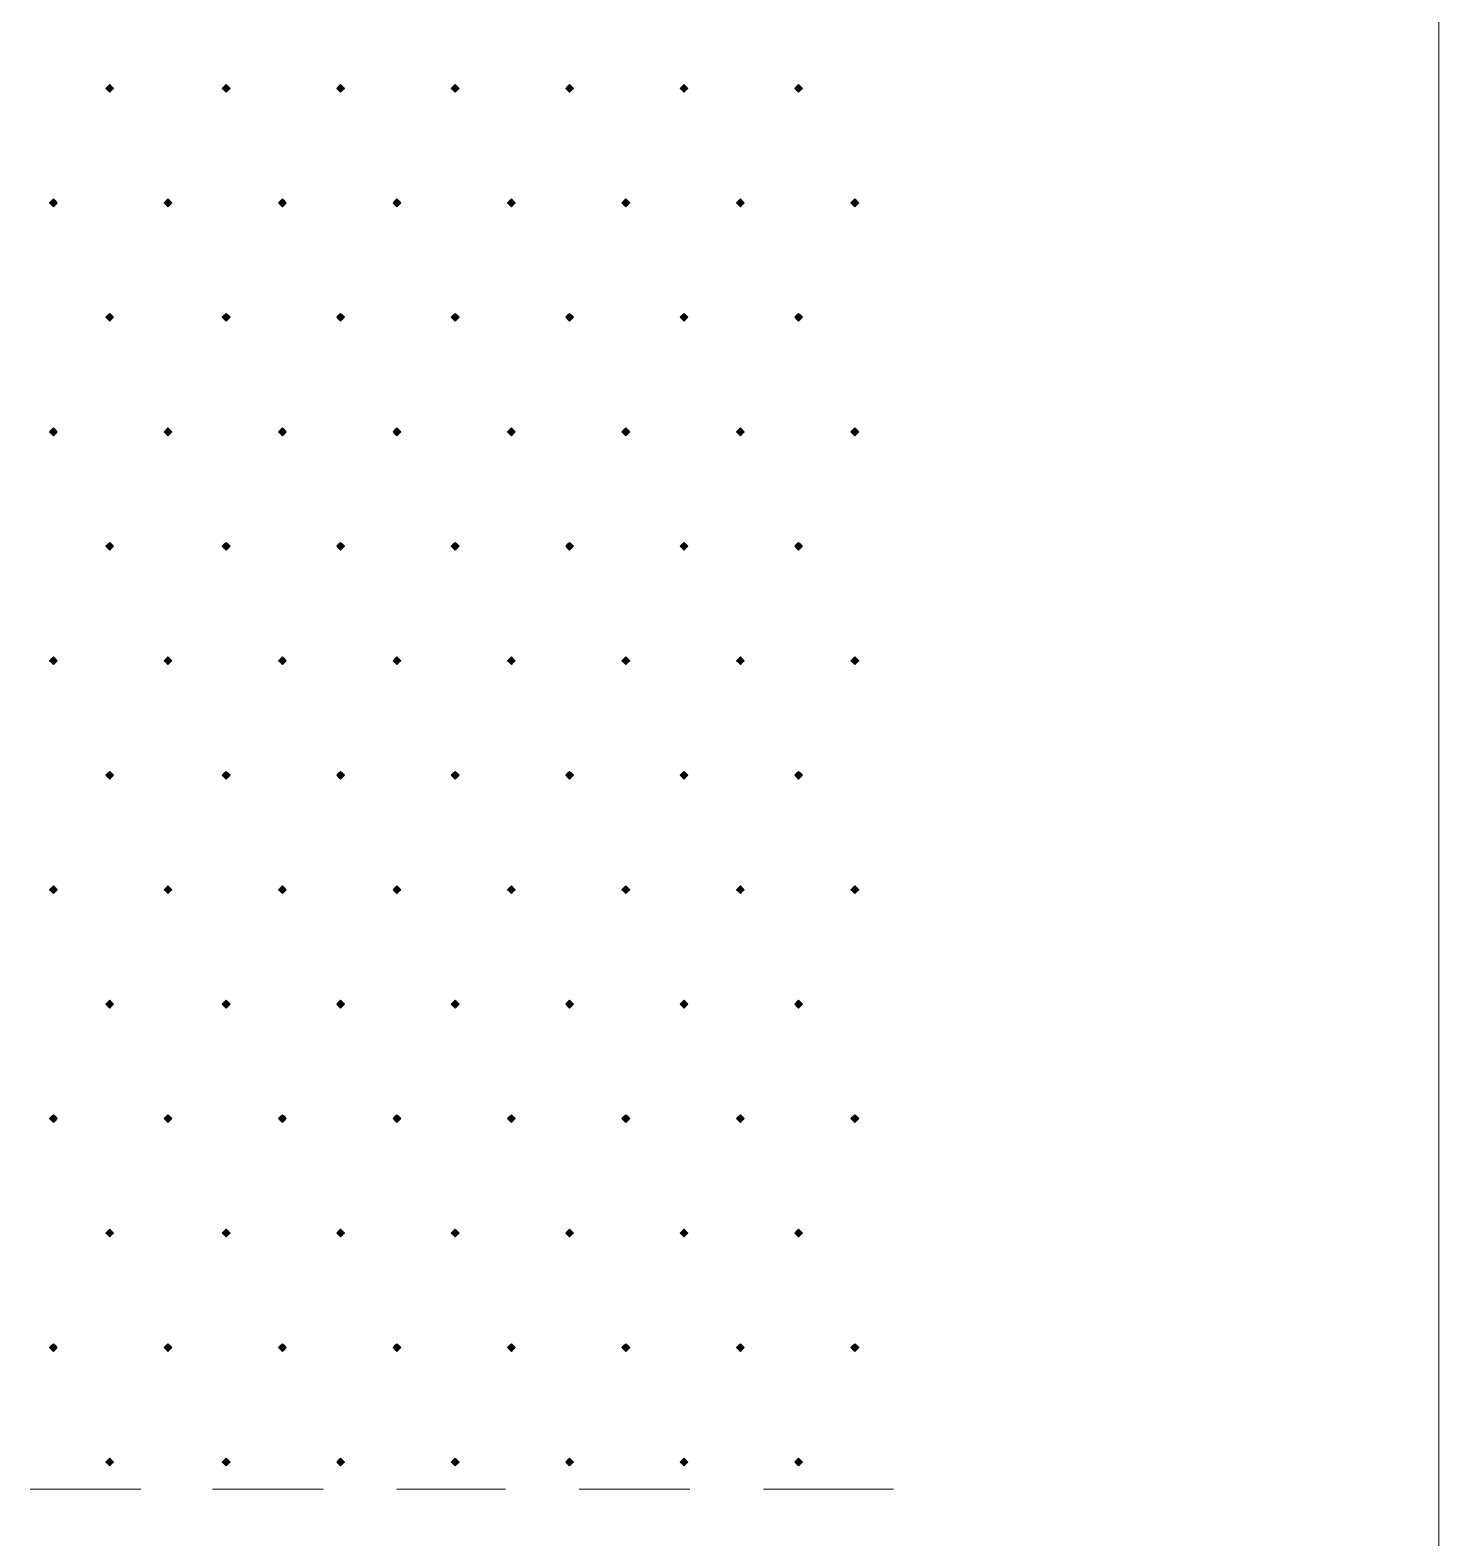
# Model space of a CAD drawing. Header units: millimetres. Extents: x 0 to 420, y 0 to 297.
# Drawn here: x 194.8 to 210.16, y 68.66 to 85.11 of the extents above; entities that cross this region are included whole.
import ezdxf

# ---------------------------------------------------------------- set-up
doc = ezdxf.new("R2010")
doc.units = ezdxf.units.MM

msp = doc.modelspace()

# ---------------------------------------------------------------- hatches: boundary and pattern name
for points in [[(195.665, 84.519), (195.644, 84.497), (195.622, 84.476), (195.644, 84.455), (195.665, 84.434), (195.686, 84.455), (195.707, 84.476), (195.686, 84.497), (195.665, 84.519)], [(196.935, 84.519), (196.913, 84.497), (196.892, 84.476), (196.913, 84.455), (196.935, 84.434), (196.956, 84.455), (196.977, 84.476), (196.956, 84.497), (196.935, 84.519)], [(198.184, 84.519), (198.162, 84.497), (198.141, 84.476), (198.162, 84.455), (198.184, 84.434), (198.205, 84.455), (198.226, 84.476), (198.205, 84.497), (198.184, 84.519)], [(199.432, 84.519), (199.411, 84.497), (199.39, 84.476), (199.411, 84.455), (199.432, 84.434), (199.454, 84.455), (199.475, 84.476), (199.454, 84.497), (199.432, 84.519)], [(200.681, 84.519), (200.66, 84.497), (200.639, 84.476), (200.66, 84.455), (200.681, 84.434), (200.702, 84.455), (200.724, 84.476), (200.702, 84.497), (200.681, 84.519)], [(201.93, 84.519), (201.909, 84.497), (201.888, 84.476), (201.909, 84.455), (201.93, 84.434), (201.951, 84.455), (201.972, 84.476), (201.951, 84.497), (201.93, 84.519)], [(203.179, 84.519), (203.158, 84.497), (203.137, 84.476), (203.158, 84.455), (203.179, 84.434), (203.2, 84.455), (203.221, 84.476), (203.2, 84.497), (203.179, 84.519)], [(195.051, 83.27), (195.03, 83.248), (195.009, 83.227), (195.03, 83.206), (195.051, 83.185), (195.072, 83.206), (195.093, 83.227), (195.072, 83.248), (195.051, 83.27)], [(196.3, 83.27), (196.279, 83.248), (196.257, 83.227), (196.279, 83.206), (196.3, 83.185), (196.321, 83.206), (196.342, 83.227), (196.321, 83.248), (196.3, 83.27)], [(197.549, 83.27), (197.527, 83.248), (197.506, 83.227), (197.527, 83.206), (197.549, 83.185), (197.57, 83.206), (197.591, 83.227), (197.57, 83.248), (197.549, 83.27)], [(198.797, 83.27), (198.776, 83.248), (198.755, 83.227), (198.776, 83.206), (198.797, 83.185), (198.819, 83.206), (198.84, 83.227), (198.819, 83.248), (198.797, 83.27)], [(200.046, 83.27), (200.025, 83.248), (200.004, 83.227), (200.025, 83.206), (200.046, 83.185), (200.067, 83.206), (200.088, 83.227), (200.067, 83.248), (200.046, 83.27)], [(201.295, 83.27), (201.274, 83.248), (201.253, 83.227), (201.274, 83.206), (201.295, 83.185), (201.316, 83.206), (201.337, 83.227), (201.316, 83.248), (201.295, 83.27)], [(202.544, 83.27), (202.523, 83.248), (202.502, 83.227), (202.523, 83.206), (202.544, 83.185), (202.565, 83.206), (202.586, 83.227), (202.565, 83.248), (202.544, 83.27)], [(203.793, 83.27), (203.771, 83.248), (203.75, 83.227), (203.771, 83.206), (203.793, 83.185), (203.814, 83.206), (203.835, 83.227), (203.814, 83.248), (203.793, 83.27)], [(195.665, 82.021), (195.644, 82), (195.622, 81.979), (195.644, 81.957), (195.665, 81.936), (195.686, 81.957), (195.707, 81.979), (195.686, 82), (195.665, 82.021)], [(196.935, 82.021), (196.913, 82), (196.892, 81.979), (196.913, 81.957), (196.935, 81.936), (196.956, 81.957), (196.977, 81.979), (196.956, 82), (196.935, 82.021)], [(198.184, 82.021), (198.162, 82), (198.141, 81.979), (198.162, 81.957), (198.184, 81.936), (198.205, 81.957), (198.226, 81.979), (198.205, 82), (198.184, 82.021)], [(199.432, 82.021), (199.411, 82), (199.39, 81.979), (199.411, 81.957), (199.432, 81.936), (199.454, 81.957), (199.475, 81.979), (199.454, 82), (199.432, 82.021)], [(200.681, 82.021), (200.66, 82), (200.639, 81.979), (200.66, 81.957), (200.681, 81.936), (200.702, 81.957), (200.724, 81.979), (200.702, 82), (200.681, 82.021)], [(201.93, 82.021), (201.909, 82), (201.888, 81.979), (201.909, 81.957), (201.93, 81.936), (201.951, 81.957), (201.972, 81.979), (201.951, 82), (201.93, 82.021)], [(203.179, 82.021), (203.158, 82), (203.137, 81.979), (203.158, 81.957), (203.179, 81.936), (203.2, 81.957), (203.221, 81.979), (203.2, 82), (203.179, 82.021)], [(195.051, 80.772), (195.03, 80.751), (195.009, 80.73), (195.03, 80.709), (195.051, 80.687), (195.072, 80.709), (195.093, 80.73), (195.072, 80.751), (195.051, 80.772)], [(196.3, 80.772), (196.279, 80.751), (196.257, 80.73), (196.279, 80.709), (196.3, 80.687), (196.321, 80.709), (196.342, 80.73), (196.321, 80.751), (196.3, 80.772)], [(197.549, 80.772), (197.527, 80.751), (197.506, 80.73), (197.527, 80.709), (197.549, 80.687), (197.57, 80.709), (197.591, 80.73), (197.57, 80.751), (197.549, 80.772)], [(198.797, 80.772), (198.776, 80.751), (198.755, 80.73), (198.776, 80.709), (198.797, 80.687), (198.819, 80.709), (198.84, 80.73), (198.819, 80.751), (198.797, 80.772)], [(200.046, 80.772), (200.025, 80.751), (200.004, 80.73), (200.025, 80.709), (200.046, 80.687), (200.067, 80.709), (200.088, 80.73), (200.067, 80.751), (200.046, 80.772)], [(201.295, 80.772), (201.274, 80.751), (201.253, 80.73), (201.274, 80.709), (201.295, 80.687), (201.316, 80.709), (201.337, 80.73), (201.316, 80.751), (201.295, 80.772)], [(202.544, 80.772), (202.523, 80.751), (202.502, 80.73), (202.523, 80.709), (202.544, 80.687), (202.565, 80.709), (202.586, 80.73), (202.565, 80.751), (202.544, 80.772)], [(203.793, 80.772), (203.771, 80.751), (203.75, 80.73), (203.771, 80.709), (203.793, 80.687), (203.814, 80.709), (203.835, 80.73), (203.814, 80.751), (203.793, 80.772)], [(195.665, 79.523), (195.644, 79.502), (195.622, 79.481), (195.644, 79.46), (195.665, 79.438), (195.686, 79.46), (195.707, 79.481), (195.686, 79.502), (195.665, 79.523)], [(196.935, 79.523), (196.913, 79.502), (196.892, 79.481), (196.913, 79.46), (196.935, 79.438), (196.956, 79.46), (196.977, 79.481), (196.956, 79.502), (196.935, 79.523)], [(198.184, 79.523), (198.162, 79.502), (198.141, 79.481), (198.162, 79.46), (198.184, 79.438), (198.205, 79.46), (198.226, 79.481), (198.205, 79.502), (198.184, 79.523)], [(199.432, 79.523), (199.411, 79.502), (199.39, 79.481), (199.411, 79.46), (199.432, 79.438), (199.454, 79.46), (199.475, 79.481), (199.454, 79.502), (199.432, 79.523)], [(200.681, 79.523), (200.66, 79.502), (200.639, 79.481), (200.66, 79.46), (200.681, 79.438), (200.702, 79.46), (200.724, 79.481), (200.702, 79.502), (200.681, 79.523)], [(201.93, 79.523), (201.909, 79.502), (201.888, 79.481), (201.909, 79.46), (201.93, 79.438), (201.951, 79.46), (201.972, 79.481), (201.951, 79.502), (201.93, 79.523)], [(203.179, 79.523), (203.158, 79.502), (203.137, 79.481), (203.158, 79.46), (203.179, 79.438), (203.2, 79.46), (203.221, 79.481), (203.2, 79.502), (203.179, 79.523)], [(195.051, 78.274), (195.03, 78.253), (195.009, 78.232), (195.03, 78.211), (195.051, 78.19), (195.072, 78.211), (195.093, 78.232), (195.072, 78.253), (195.051, 78.274)], [(196.3, 78.274), (196.279, 78.253), (196.257, 78.232), (196.279, 78.211), (196.3, 78.19), (196.321, 78.211), (196.342, 78.232), (196.321, 78.253), (196.3, 78.274)], [(197.549, 78.274), (197.527, 78.253), (197.506, 78.232), (197.527, 78.211), (197.549, 78.19), (197.57, 78.211), (197.591, 78.232), (197.57, 78.253), (197.549, 78.274)], [(198.797, 78.274), (198.776, 78.253), (198.755, 78.232), (198.776, 78.211), (198.797, 78.19), (198.819, 78.211), (198.84, 78.232), (198.819, 78.253), (198.797, 78.274)], [(200.046, 78.274), (200.025, 78.253), (200.004, 78.232), (200.025, 78.211), (200.046, 78.19), (200.067, 78.211), (200.088, 78.232), (200.067, 78.253), (200.046, 78.274)], [(201.295, 78.274), (201.274, 78.253), (201.253, 78.232), (201.274, 78.211), (201.295, 78.19), (201.316, 78.211), (201.337, 78.232), (201.316, 78.253), (201.295, 78.274)], [(202.544, 78.274), (202.523, 78.253), (202.502, 78.232), (202.523, 78.211), (202.544, 78.19), (202.565, 78.211), (202.586, 78.232), (202.565, 78.253), (202.544, 78.274)], [(203.793, 78.274), (203.771, 78.253), (203.75, 78.232), (203.771, 78.211), (203.793, 78.19), (203.814, 78.211), (203.835, 78.232), (203.814, 78.253), (203.793, 78.274)], [(195.665, 77.025), (195.644, 77.004), (195.622, 76.983), (195.644, 76.962), (195.665, 76.941), (195.686, 76.962), (195.707, 76.983), (195.686, 77.004), (195.665, 77.025)], [(196.935, 77.025), (196.913, 77.004), (196.892, 76.983), (196.913, 76.962), (196.935, 76.941), (196.956, 76.962), (196.977, 76.983), (196.956, 77.004), (196.935, 77.025)], [(198.184, 77.025), (198.162, 77.004), (198.141, 76.983), (198.162, 76.962), (198.184, 76.941), (198.205, 76.962), (198.226, 76.983), (198.205, 77.004), (198.184, 77.025)], [(199.432, 77.025), (199.411, 77.004), (199.39, 76.983), (199.411, 76.962), (199.432, 76.941), (199.454, 76.962), (199.475, 76.983), (199.454, 77.004), (199.432, 77.025)], [(200.681, 77.025), (200.66, 77.004), (200.639, 76.983), (200.66, 76.962), (200.681, 76.941), (200.702, 76.962), (200.724, 76.983), (200.702, 77.004), (200.681, 77.025)], [(201.93, 77.025), (201.909, 77.004), (201.888, 76.983), (201.909, 76.962), (201.93, 76.941), (201.951, 76.962), (201.972, 76.983), (201.951, 77.004), (201.93, 77.025)], [(203.179, 77.025), (203.158, 77.004), (203.137, 76.983), (203.158, 76.962), (203.179, 76.941), (203.2, 76.962), (203.221, 76.983), (203.2, 77.004), (203.179, 77.025)], [(195.051, 75.777), (195.03, 75.755), (195.009, 75.734), (195.03, 75.713), (195.051, 75.692), (195.072, 75.713), (195.093, 75.734), (195.072, 75.755), (195.051, 75.777)], [(196.3, 75.777), (196.279, 75.755), (196.257, 75.734), (196.279, 75.713), (196.3, 75.692), (196.321, 75.713), (196.342, 75.734), (196.321, 75.755), (196.3, 75.777)], [(197.549, 75.777), (197.527, 75.755), (197.506, 75.734), (197.527, 75.713), (197.549, 75.692), (197.57, 75.713), (197.591, 75.734), (197.57, 75.755), (197.549, 75.777)], [(198.797, 75.777), (198.776, 75.755), (198.755, 75.734), (198.776, 75.713), (198.797, 75.692), (198.819, 75.713), (198.84, 75.734), (198.819, 75.755), (198.797, 75.777)], [(200.046, 75.777), (200.025, 75.755), (200.004, 75.734), (200.025, 75.713), (200.046, 75.692), (200.067, 75.713), (200.088, 75.734), (200.067, 75.755), (200.046, 75.777)], [(201.295, 75.777), (201.274, 75.755), (201.253, 75.734), (201.274, 75.713), (201.295, 75.692), (201.316, 75.713), (201.337, 75.734), (201.316, 75.755), (201.295, 75.777)], [(202.544, 75.777), (202.523, 75.755), (202.502, 75.734), (202.523, 75.713), (202.544, 75.692), (202.565, 75.713), (202.586, 75.734), (202.565, 75.755), (202.544, 75.777)], [(203.793, 75.777), (203.771, 75.755), (203.75, 75.734), (203.771, 75.713), (203.793, 75.692), (203.814, 75.713), (203.835, 75.734), (203.814, 75.755), (203.793, 75.777)], [(195.665, 74.528), (195.644, 74.507), (195.622, 74.486), (195.644, 74.464), (195.665, 74.443), (195.686, 74.464), (195.707, 74.486), (195.686, 74.507), (195.665, 74.528)], [(196.935, 74.528), (196.913, 74.507), (196.892, 74.486), (196.913, 74.464), (196.935, 74.443), (196.956, 74.464), (196.977, 74.486), (196.956, 74.507), (196.935, 74.528)], [(198.184, 74.528), (198.162, 74.507), (198.141, 74.486), (198.162, 74.464), (198.184, 74.443), (198.205, 74.464), (198.226, 74.486), (198.205, 74.507), (198.184, 74.528)], [(199.432, 74.528), (199.411, 74.507), (199.39, 74.486), (199.411, 74.464), (199.432, 74.443), (199.454, 74.464), (199.475, 74.486), (199.454, 74.507), (199.432, 74.528)], [(200.681, 74.528), (200.66, 74.507), (200.639, 74.486), (200.66, 74.464), (200.681, 74.443), (200.702, 74.464), (200.724, 74.486), (200.702, 74.507), (200.681, 74.528)], [(201.93, 74.528), (201.909, 74.507), (201.888, 74.486), (201.909, 74.464), (201.93, 74.443), (201.951, 74.464), (201.972, 74.486), (201.951, 74.507), (201.93, 74.528)], [(203.179, 74.528), (203.158, 74.507), (203.137, 74.486), (203.158, 74.464), (203.179, 74.443), (203.2, 74.464), (203.221, 74.486), (203.2, 74.507), (203.179, 74.528)], [(195.051, 73.279), (195.03, 73.258), (195.009, 73.237), (195.03, 73.215), (195.051, 73.194), (195.072, 73.215), (195.093, 73.237), (195.072, 73.258), (195.051, 73.279)], [(196.3, 73.279), (196.279, 73.258), (196.257, 73.237), (196.279, 73.215), (196.3, 73.194), (196.321, 73.215), (196.342, 73.237), (196.321, 73.258), (196.3, 73.279)], [(197.549, 73.279), (197.527, 73.258), (197.506, 73.237), (197.527, 73.215), (197.549, 73.194), (197.57, 73.215), (197.591, 73.237), (197.57, 73.258), (197.549, 73.279)], [(198.797, 73.279), (198.776, 73.258), (198.755, 73.237), (198.776, 73.215), (198.797, 73.194), (198.819, 73.215), (198.84, 73.237), (198.819, 73.258), (198.797, 73.279)], [(200.046, 73.279), (200.025, 73.258), (200.004, 73.237), (200.025, 73.215), (200.046, 73.194), (200.067, 73.215), (200.088, 73.237), (200.067, 73.258), (200.046, 73.279)], [(201.295, 73.279), (201.274, 73.258), (201.253, 73.237), (201.274, 73.215), (201.295, 73.194), (201.316, 73.215), (201.337, 73.237), (201.316, 73.258), (201.295, 73.279)], [(202.544, 73.279), (202.523, 73.258), (202.502, 73.237), (202.523, 73.215), (202.544, 73.194), (202.565, 73.215), (202.586, 73.237), (202.565, 73.258), (202.544, 73.279)], [(203.793, 73.279), (203.771, 73.258), (203.75, 73.237), (203.771, 73.215), (203.793, 73.194), (203.814, 73.215), (203.835, 73.237), (203.814, 73.258), (203.793, 73.279)], [(195.665, 72.03), (195.644, 72.009), (195.622, 71.988), (195.644, 71.967), (195.665, 71.946), (195.686, 71.967), (195.707, 71.988), (195.686, 72.009), (195.665, 72.03)], [(196.935, 72.03), (196.913, 72.009), (196.892, 71.988), (196.913, 71.967), (196.935, 71.946), (196.956, 71.967), (196.977, 71.988), (196.956, 72.009), (196.935, 72.03)], [(198.184, 72.03), (198.162, 72.009), (198.141, 71.988), (198.162, 71.967), (198.184, 71.946), (198.205, 71.967), (198.226, 71.988), (198.205, 72.009), (198.184, 72.03)], [(199.432, 72.03), (199.411, 72.009), (199.39, 71.988), (199.411, 71.967), (199.432, 71.946), (199.454, 71.967), (199.475, 71.988), (199.454, 72.009), (199.432, 72.03)], [(200.681, 72.03), (200.66, 72.009), (200.639, 71.988), (200.66, 71.967), (200.681, 71.946), (200.702, 71.967), (200.724, 71.988), (200.702, 72.009), (200.681, 72.03)], [(201.93, 72.03), (201.909, 72.009), (201.888, 71.988), (201.909, 71.967), (201.93, 71.946), (201.951, 71.967), (201.972, 71.988), (201.951, 72.009), (201.93, 72.03)], [(203.179, 72.03), (203.158, 72.009), (203.137, 71.988), (203.158, 71.967), (203.179, 71.946), (203.2, 71.967), (203.221, 71.988), (203.2, 72.009), (203.179, 72.03)], [(195.051, 70.781), (195.03, 70.76), (195.009, 70.739), (195.03, 70.718), (195.051, 70.697), (195.072, 70.718), (195.093, 70.739), (195.072, 70.76), (195.051, 70.781)], [(196.3, 70.781), (196.279, 70.76), (196.257, 70.739), (196.279, 70.718), (196.3, 70.697), (196.321, 70.718), (196.342, 70.739), (196.321, 70.76), (196.3, 70.781)], [(197.549, 70.781), (197.527, 70.76), (197.506, 70.739), (197.527, 70.718), (197.549, 70.697), (197.57, 70.718), (197.591, 70.739), (197.57, 70.76), (197.549, 70.781)], [(198.797, 70.781), (198.776, 70.76), (198.755, 70.739), (198.776, 70.718), (198.797, 70.697), (198.819, 70.718), (198.84, 70.739), (198.819, 70.76), (198.797, 70.781)], [(200.046, 70.781), (200.025, 70.76), (200.004, 70.739), (200.025, 70.718), (200.046, 70.697), (200.067, 70.718), (200.088, 70.739), (200.067, 70.76), (200.046, 70.781)], [(201.295, 70.781), (201.274, 70.76), (201.253, 70.739), (201.274, 70.718), (201.295, 70.697), (201.316, 70.718), (201.337, 70.739), (201.316, 70.76), (201.295, 70.781)], [(202.544, 70.781), (202.523, 70.76), (202.502, 70.739), (202.523, 70.718), (202.544, 70.697), (202.565, 70.718), (202.586, 70.739), (202.565, 70.76), (202.544, 70.781)], [(203.793, 70.781), (203.771, 70.76), (203.75, 70.739), (203.771, 70.718), (203.793, 70.697), (203.814, 70.718), (203.835, 70.739), (203.814, 70.76), (203.793, 70.781)], [(195.665, 69.532), (195.644, 69.511), (195.622, 69.49), (195.644, 69.469), (195.665, 69.448), (195.686, 69.469), (195.707, 69.49), (195.686, 69.511), (195.665, 69.532)], [(196.935, 69.532), (196.913, 69.511), (196.892, 69.49), (196.913, 69.469), (196.935, 69.448), (196.956, 69.469), (196.977, 69.49), (196.956, 69.511), (196.935, 69.532)], [(198.184, 69.532), (198.162, 69.511), (198.141, 69.49), (198.162, 69.469), (198.184, 69.448), (198.205, 69.469), (198.226, 69.49), (198.205, 69.511), (198.184, 69.532)], [(199.432, 69.532), (199.411, 69.511), (199.39, 69.49), (199.411, 69.469), (199.432, 69.448), (199.454, 69.469), (199.475, 69.49), (199.454, 69.511), (199.432, 69.532)], [(200.681, 69.532), (200.66, 69.511), (200.639, 69.49), (200.66, 69.469), (200.681, 69.448), (200.702, 69.469), (200.724, 69.49), (200.702, 69.511), (200.681, 69.532)], [(201.93, 69.532), (201.909, 69.511), (201.888, 69.49), (201.909, 69.469), (201.93, 69.448), (201.951, 69.469), (201.972, 69.49), (201.951, 69.511), (201.93, 69.532)], [(203.179, 69.532), (203.158, 69.511), (203.137, 69.49), (203.158, 69.469), (203.179, 69.448), (203.2, 69.469), (203.221, 69.49), (203.2, 69.511), (203.179, 69.532)]]:
    msp.add_hatch(color=7).paths.add_polyline_path(points)

# ---------------------------------------------------------------- linework, layer by layer
at = {"lineweight": 13}
for points in [[(210.164, 45.995), (210.164, 165.989)], [(194.797, 69.194), (196.003, 69.194)], [(196.787, 69.194), (197.993, 69.194)], [(198.797, 69.194), (199.983, 69.194)], [(200.787, 69.194), (201.994, 69.194)], [(202.798, 69.194), (204.216, 69.194)]]:
    msp.add_lwpolyline(points, dxfattribs=at)
at = {"lineweight": 0}
for points in [[(195.665, 84.519), (195.644, 84.497), (195.622, 84.476), (195.644, 84.455), (195.665, 84.434), (195.686, 84.455), (195.707, 84.476), (195.686, 84.497)], [(196.935, 84.519), (196.913, 84.497), (196.892, 84.476), (196.913, 84.455), (196.935, 84.434), (196.956, 84.455), (196.977, 84.476), (196.956, 84.497)], [(198.184, 84.519), (198.162, 84.497), (198.141, 84.476), (198.162, 84.455), (198.184, 84.434), (198.205, 84.455), (198.226, 84.476), (198.205, 84.497)], [(199.432, 84.519), (199.411, 84.497), (199.39, 84.476), (199.411, 84.455), (199.432, 84.434), (199.454, 84.455), (199.475, 84.476), (199.454, 84.497)], [(200.681, 84.519), (200.66, 84.497), (200.639, 84.476), (200.66, 84.455), (200.681, 84.434), (200.702, 84.455), (200.724, 84.476), (200.702, 84.497)], [(201.93, 84.519), (201.909, 84.497), (201.888, 84.476), (201.909, 84.455), (201.93, 84.434), (201.951, 84.455), (201.972, 84.476), (201.951, 84.497)], [(203.179, 84.519), (203.158, 84.497), (203.137, 84.476), (203.158, 84.455), (203.179, 84.434), (203.2, 84.455), (203.221, 84.476), (203.2, 84.497)], [(195.051, 83.27), (195.03, 83.248), (195.009, 83.227), (195.03, 83.206), (195.051, 83.185), (195.072, 83.206), (195.093, 83.227), (195.072, 83.248)], [(196.3, 83.27), (196.279, 83.248), (196.257, 83.227), (196.279, 83.206), (196.3, 83.185), (196.321, 83.206), (196.342, 83.227), (196.321, 83.248)], [(197.549, 83.27), (197.527, 83.248), (197.506, 83.227), (197.527, 83.206), (197.549, 83.185), (197.57, 83.206), (197.591, 83.227), (197.57, 83.248)], [(198.797, 83.27), (198.776, 83.248), (198.755, 83.227), (198.776, 83.206), (198.797, 83.185), (198.819, 83.206), (198.84, 83.227), (198.819, 83.248)], [(200.046, 83.27), (200.025, 83.248), (200.004, 83.227), (200.025, 83.206), (200.046, 83.185), (200.067, 83.206), (200.088, 83.227), (200.067, 83.248)], [(201.295, 83.27), (201.274, 83.248), (201.253, 83.227), (201.274, 83.206), (201.295, 83.185), (201.316, 83.206), (201.337, 83.227), (201.316, 83.248)], [(202.544, 83.27), (202.523, 83.248), (202.502, 83.227), (202.523, 83.206), (202.544, 83.185), (202.565, 83.206), (202.586, 83.227), (202.565, 83.248)], [(203.793, 83.27), (203.771, 83.248), (203.75, 83.227), (203.771, 83.206), (203.793, 83.185), (203.814, 83.206), (203.835, 83.227), (203.814, 83.248)], [(195.665, 82.021), (195.644, 82), (195.622, 81.979), (195.644, 81.957), (195.665, 81.936), (195.686, 81.957), (195.707, 81.979), (195.686, 82)], [(196.935, 82.021), (196.913, 82), (196.892, 81.979), (196.913, 81.957), (196.935, 81.936), (196.956, 81.957), (196.977, 81.979), (196.956, 82)], [(198.184, 82.021), (198.162, 82), (198.141, 81.979), (198.162, 81.957), (198.184, 81.936), (198.205, 81.957), (198.226, 81.979), (198.205, 82)], [(199.432, 82.021), (199.411, 82), (199.39, 81.979), (199.411, 81.957), (199.432, 81.936), (199.454, 81.957), (199.475, 81.979), (199.454, 82)], [(200.681, 82.021), (200.66, 82), (200.639, 81.979), (200.66, 81.957), (200.681, 81.936), (200.702, 81.957), (200.724, 81.979), (200.702, 82)], [(201.93, 82.021), (201.909, 82), (201.888, 81.979), (201.909, 81.957), (201.93, 81.936), (201.951, 81.957), (201.972, 81.979), (201.951, 82)], [(203.179, 82.021), (203.158, 82), (203.137, 81.979), (203.158, 81.957), (203.179, 81.936), (203.2, 81.957), (203.221, 81.979), (203.2, 82)], [(195.051, 80.772), (195.03, 80.751), (195.009, 80.73), (195.03, 80.709), (195.051, 80.687), (195.072, 80.709), (195.093, 80.73), (195.072, 80.751)], [(196.3, 80.772), (196.279, 80.751), (196.257, 80.73), (196.279, 80.709), (196.3, 80.687), (196.321, 80.709), (196.342, 80.73), (196.321, 80.751)], [(197.549, 80.772), (197.527, 80.751), (197.506, 80.73), (197.527, 80.709), (197.549, 80.687), (197.57, 80.709), (197.591, 80.73), (197.57, 80.751)], [(198.797, 80.772), (198.776, 80.751), (198.755, 80.73), (198.776, 80.709), (198.797, 80.687), (198.819, 80.709), (198.84, 80.73), (198.819, 80.751)], [(200.046, 80.772), (200.025, 80.751), (200.004, 80.73), (200.025, 80.709), (200.046, 80.687), (200.067, 80.709), (200.088, 80.73), (200.067, 80.751)], [(201.295, 80.772), (201.274, 80.751), (201.253, 80.73), (201.274, 80.709), (201.295, 80.687), (201.316, 80.709), (201.337, 80.73), (201.316, 80.751)], [(202.544, 80.772), (202.523, 80.751), (202.502, 80.73), (202.523, 80.709), (202.544, 80.687), (202.565, 80.709), (202.586, 80.73), (202.565, 80.751)], [(203.793, 80.772), (203.771, 80.751), (203.75, 80.73), (203.771, 80.709), (203.793, 80.687), (203.814, 80.709), (203.835, 80.73), (203.814, 80.751)], [(195.665, 79.523), (195.644, 79.502), (195.622, 79.481), (195.644, 79.46), (195.665, 79.438), (195.686, 79.46), (195.707, 79.481), (195.686, 79.502)], [(196.935, 79.523), (196.913, 79.502), (196.892, 79.481), (196.913, 79.46), (196.935, 79.438), (196.956, 79.46), (196.977, 79.481), (196.956, 79.502)], [(198.184, 79.523), (198.162, 79.502), (198.141, 79.481), (198.162, 79.46), (198.184, 79.438), (198.205, 79.46), (198.226, 79.481), (198.205, 79.502)], [(199.432, 79.523), (199.411, 79.502), (199.39, 79.481), (199.411, 79.46), (199.432, 79.438), (199.454, 79.46), (199.475, 79.481), (199.454, 79.502)], [(200.681, 79.523), (200.66, 79.502), (200.639, 79.481), (200.66, 79.46), (200.681, 79.438), (200.702, 79.46), (200.724, 79.481), (200.702, 79.502)], [(201.93, 79.523), (201.909, 79.502), (201.888, 79.481), (201.909, 79.46), (201.93, 79.438), (201.951, 79.46), (201.972, 79.481), (201.951, 79.502)], [(203.179, 79.523), (203.158, 79.502), (203.137, 79.481), (203.158, 79.46), (203.179, 79.438), (203.2, 79.46), (203.221, 79.481), (203.2, 79.502)], [(195.051, 78.274), (195.03, 78.253), (195.009, 78.232), (195.03, 78.211), (195.051, 78.19), (195.072, 78.211), (195.093, 78.232), (195.072, 78.253)], [(196.3, 78.274), (196.279, 78.253), (196.257, 78.232), (196.279, 78.211), (196.3, 78.19), (196.321, 78.211), (196.342, 78.232), (196.321, 78.253)], [(197.549, 78.274), (197.527, 78.253), (197.506, 78.232), (197.527, 78.211), (197.549, 78.19), (197.57, 78.211), (197.591, 78.232), (197.57, 78.253)], [(198.797, 78.274), (198.776, 78.253), (198.755, 78.232), (198.776, 78.211), (198.797, 78.19), (198.819, 78.211), (198.84, 78.232), (198.819, 78.253)], [(200.046, 78.274), (200.025, 78.253), (200.004, 78.232), (200.025, 78.211), (200.046, 78.19), (200.067, 78.211), (200.088, 78.232), (200.067, 78.253)], [(201.295, 78.274), (201.274, 78.253), (201.253, 78.232), (201.274, 78.211), (201.295, 78.19), (201.316, 78.211), (201.337, 78.232), (201.316, 78.253)], [(202.544, 78.274), (202.523, 78.253), (202.502, 78.232), (202.523, 78.211), (202.544, 78.19), (202.565, 78.211), (202.586, 78.232), (202.565, 78.253)], [(203.793, 78.274), (203.771, 78.253), (203.75, 78.232), (203.771, 78.211), (203.793, 78.19), (203.814, 78.211), (203.835, 78.232), (203.814, 78.253)], [(195.665, 77.025), (195.644, 77.004), (195.622, 76.983), (195.644, 76.962), (195.665, 76.941), (195.686, 76.962), (195.707, 76.983), (195.686, 77.004)], [(196.935, 77.025), (196.913, 77.004), (196.892, 76.983), (196.913, 76.962), (196.935, 76.941), (196.956, 76.962), (196.977, 76.983), (196.956, 77.004)], [(198.184, 77.025), (198.162, 77.004), (198.141, 76.983), (198.162, 76.962), (198.184, 76.941), (198.205, 76.962), (198.226, 76.983), (198.205, 77.004)], [(199.432, 77.025), (199.411, 77.004), (199.39, 76.983), (199.411, 76.962), (199.432, 76.941), (199.454, 76.962), (199.475, 76.983), (199.454, 77.004)], [(200.681, 77.025), (200.66, 77.004), (200.639, 76.983), (200.66, 76.962), (200.681, 76.941), (200.702, 76.962), (200.724, 76.983), (200.702, 77.004)], [(201.93, 77.025), (201.909, 77.004), (201.888, 76.983), (201.909, 76.962), (201.93, 76.941), (201.951, 76.962), (201.972, 76.983), (201.951, 77.004)], [(203.179, 77.025), (203.158, 77.004), (203.137, 76.983), (203.158, 76.962), (203.179, 76.941), (203.2, 76.962), (203.221, 76.983), (203.2, 77.004)], [(195.051, 75.777), (195.03, 75.755), (195.009, 75.734), (195.03, 75.713), (195.051, 75.692), (195.072, 75.713), (195.093, 75.734), (195.072, 75.755)], [(196.3, 75.777), (196.279, 75.755), (196.257, 75.734), (196.279, 75.713), (196.3, 75.692), (196.321, 75.713), (196.342, 75.734), (196.321, 75.755)], [(197.549, 75.777), (197.527, 75.755), (197.506, 75.734), (197.527, 75.713), (197.549, 75.692), (197.57, 75.713), (197.591, 75.734), (197.57, 75.755)], [(198.797, 75.777), (198.776, 75.755), (198.755, 75.734), (198.776, 75.713), (198.797, 75.692), (198.819, 75.713), (198.84, 75.734), (198.819, 75.755)], [(200.046, 75.777), (200.025, 75.755), (200.004, 75.734), (200.025, 75.713), (200.046, 75.692), (200.067, 75.713), (200.088, 75.734), (200.067, 75.755)], [(201.295, 75.777), (201.274, 75.755), (201.253, 75.734), (201.274, 75.713), (201.295, 75.692), (201.316, 75.713), (201.337, 75.734), (201.316, 75.755)], [(202.544, 75.777), (202.523, 75.755), (202.502, 75.734), (202.523, 75.713), (202.544, 75.692), (202.565, 75.713), (202.586, 75.734), (202.565, 75.755)], [(203.793, 75.777), (203.771, 75.755), (203.75, 75.734), (203.771, 75.713), (203.793, 75.692), (203.814, 75.713), (203.835, 75.734), (203.814, 75.755)], [(195.665, 74.528), (195.644, 74.507), (195.622, 74.486), (195.644, 74.464), (195.665, 74.443), (195.686, 74.464), (195.707, 74.486), (195.686, 74.507)], [(196.935, 74.528), (196.913, 74.507), (196.892, 74.486), (196.913, 74.464), (196.935, 74.443), (196.956, 74.464), (196.977, 74.486), (196.956, 74.507)], [(198.184, 74.528), (198.162, 74.507), (198.141, 74.486), (198.162, 74.464), (198.184, 74.443), (198.205, 74.464), (198.226, 74.486), (198.205, 74.507)], [(199.432, 74.528), (199.411, 74.507), (199.39, 74.486), (199.411, 74.464), (199.432, 74.443), (199.454, 74.464), (199.475, 74.486), (199.454, 74.507)], [(200.681, 74.528), (200.66, 74.507), (200.639, 74.486), (200.66, 74.464), (200.681, 74.443), (200.702, 74.464), (200.724, 74.486), (200.702, 74.507)], [(201.93, 74.528), (201.909, 74.507), (201.888, 74.486), (201.909, 74.464), (201.93, 74.443), (201.951, 74.464), (201.972, 74.486), (201.951, 74.507)], [(203.179, 74.528), (203.158, 74.507), (203.137, 74.486), (203.158, 74.464), (203.179, 74.443), (203.2, 74.464), (203.221, 74.486), (203.2, 74.507)], [(195.051, 73.279), (195.03, 73.258), (195.009, 73.237), (195.03, 73.215), (195.051, 73.194), (195.072, 73.215), (195.093, 73.237), (195.072, 73.258)], [(196.3, 73.279), (196.279, 73.258), (196.257, 73.237), (196.279, 73.215), (196.3, 73.194), (196.321, 73.215), (196.342, 73.237), (196.321, 73.258)], [(197.549, 73.279), (197.527, 73.258), (197.506, 73.237), (197.527, 73.215), (197.549, 73.194), (197.57, 73.215), (197.591, 73.237), (197.57, 73.258)], [(198.797, 73.279), (198.776, 73.258), (198.755, 73.237), (198.776, 73.215), (198.797, 73.194), (198.819, 73.215), (198.84, 73.237), (198.819, 73.258)], [(200.046, 73.279), (200.025, 73.258), (200.004, 73.237), (200.025, 73.215), (200.046, 73.194), (200.067, 73.215), (200.088, 73.237), (200.067, 73.258)], [(201.295, 73.279), (201.274, 73.258), (201.253, 73.237), (201.274, 73.215), (201.295, 73.194), (201.316, 73.215), (201.337, 73.237), (201.316, 73.258)], [(202.544, 73.279), (202.523, 73.258), (202.502, 73.237), (202.523, 73.215), (202.544, 73.194), (202.565, 73.215), (202.586, 73.237), (202.565, 73.258)], [(203.793, 73.279), (203.771, 73.258), (203.75, 73.237), (203.771, 73.215), (203.793, 73.194), (203.814, 73.215), (203.835, 73.237), (203.814, 73.258)], [(195.665, 72.03), (195.644, 72.009), (195.622, 71.988), (195.644, 71.967), (195.665, 71.946), (195.686, 71.967), (195.707, 71.988), (195.686, 72.009)], [(196.935, 72.03), (196.913, 72.009), (196.892, 71.988), (196.913, 71.967), (196.935, 71.946), (196.956, 71.967), (196.977, 71.988), (196.956, 72.009)], [(198.184, 72.03), (198.162, 72.009), (198.141, 71.988), (198.162, 71.967), (198.184, 71.946), (198.205, 71.967), (198.226, 71.988), (198.205, 72.009)], [(199.432, 72.03), (199.411, 72.009), (199.39, 71.988), (199.411, 71.967), (199.432, 71.946), (199.454, 71.967), (199.475, 71.988), (199.454, 72.009)], [(200.681, 72.03), (200.66, 72.009), (200.639, 71.988), (200.66, 71.967), (200.681, 71.946), (200.702, 71.967), (200.724, 71.988), (200.702, 72.009)], [(201.93, 72.03), (201.909, 72.009), (201.888, 71.988), (201.909, 71.967), (201.93, 71.946), (201.951, 71.967), (201.972, 71.988), (201.951, 72.009)], [(203.179, 72.03), (203.158, 72.009), (203.137, 71.988), (203.158, 71.967), (203.179, 71.946), (203.2, 71.967), (203.221, 71.988), (203.2, 72.009)], [(195.051, 70.781), (195.03, 70.76), (195.009, 70.739), (195.03, 70.718), (195.051, 70.697), (195.072, 70.718), (195.093, 70.739), (195.072, 70.76)], [(196.3, 70.781), (196.279, 70.76), (196.257, 70.739), (196.279, 70.718), (196.3, 70.697), (196.321, 70.718), (196.342, 70.739), (196.321, 70.76)], [(197.549, 70.781), (197.527, 70.76), (197.506, 70.739), (197.527, 70.718), (197.549, 70.697), (197.57, 70.718), (197.591, 70.739), (197.57, 70.76)], [(198.797, 70.781), (198.776, 70.76), (198.755, 70.739), (198.776, 70.718), (198.797, 70.697), (198.819, 70.718), (198.84, 70.739), (198.819, 70.76)], [(200.046, 70.781), (200.025, 70.76), (200.004, 70.739), (200.025, 70.718), (200.046, 70.697), (200.067, 70.718), (200.088, 70.739), (200.067, 70.76)], [(201.295, 70.781), (201.274, 70.76), (201.253, 70.739), (201.274, 70.718), (201.295, 70.697), (201.316, 70.718), (201.337, 70.739), (201.316, 70.76)], [(202.544, 70.781), (202.523, 70.76), (202.502, 70.739), (202.523, 70.718), (202.544, 70.697), (202.565, 70.718), (202.586, 70.739), (202.565, 70.76)], [(203.793, 70.781), (203.771, 70.76), (203.75, 70.739), (203.771, 70.718), (203.793, 70.697), (203.814, 70.718), (203.835, 70.739), (203.814, 70.76)], [(195.665, 69.532), (195.644, 69.511), (195.622, 69.49), (195.644, 69.469), (195.665, 69.448), (195.686, 69.469), (195.707, 69.49), (195.686, 69.511)], [(196.935, 69.532), (196.913, 69.511), (196.892, 69.49), (196.913, 69.469), (196.935, 69.448), (196.956, 69.469), (196.977, 69.49), (196.956, 69.511)], [(198.184, 69.532), (198.162, 69.511), (198.141, 69.49), (198.162, 69.469), (198.184, 69.448), (198.205, 69.469), (198.226, 69.49), (198.205, 69.511)], [(199.432, 69.532), (199.411, 69.511), (199.39, 69.49), (199.411, 69.469), (199.432, 69.448), (199.454, 69.469), (199.475, 69.49), (199.454, 69.511)], [(200.681, 69.532), (200.66, 69.511), (200.639, 69.49), (200.66, 69.469), (200.681, 69.448), (200.702, 69.469), (200.724, 69.49), (200.702, 69.511)], [(201.93, 69.532), (201.909, 69.511), (201.888, 69.49), (201.909, 69.469), (201.93, 69.448), (201.951, 69.469), (201.972, 69.49), (201.951, 69.511)], [(203.179, 69.532), (203.158, 69.511), (203.137, 69.49), (203.158, 69.469), (203.179, 69.448), (203.2, 69.469), (203.221, 69.49), (203.2, 69.511)]]:
    msp.add_lwpolyline(points, close=True, dxfattribs=at)

doc.saveas('drawing.dxf')
